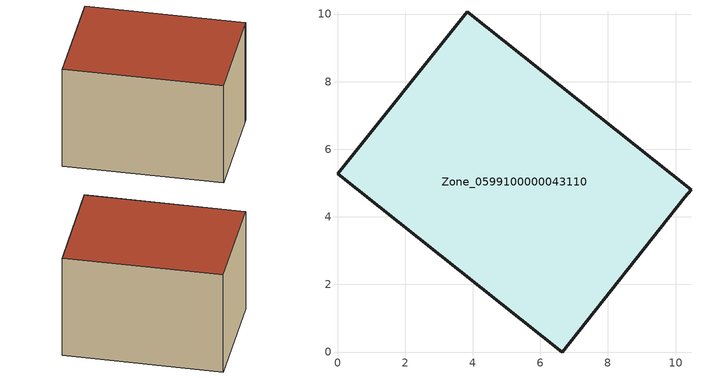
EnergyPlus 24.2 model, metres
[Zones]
Zone_0599100000043110
 floor ground (C_G): 3.84,10.06 10.46,4.8 10.27,4.58 6.65,0 0,5.28 z0.45
 wall outside (C_F): 6.65,0 10.27,4.58 10.46,4.8 3.84,10.06 0,5.28 6.65,0 z0.45:6.41
 roof outside (C_R): 10.46,4.8 3.84,10.06 0,5.28 6.65,0 10.27,4.58 z6.41
[BUILDING]
Pand.0599100000043110: North Axis=0; Terrain=City; Loads Convergence Tolerance Value=0.04; Temperature Convergence Tolerance Value=0.4; Solar Distribution=FullExterior; Maximum Number of Warmup Days=25; Minimum Number of Warmup Days=1
[Site:Location]
Rotterdam.The.Hague.AP_ZH_NLD Design_Conditions: Latitude=51.96; Longitude=4.45; Time Zone=1; Elevation=-4.5
[SITE:GROUNDTEMPERATURE:BUILDINGSURFACE]
18, 18, 18, 18, 18, 18, 18, 18, 18, 18, 18, 18
[MATERIAL] Thermal Absorptance=0.9; Solar Absorptance=0.7; Visible Absorptance=0.7
Name | Roughness | Thickness | Conductivity | Density | Specific Heat
G.TI.1946-1964 | MediumSmooth | 0.15 | 1 | 540 | 1210
F.TI.1946-1964 | Rough | 0.3 | 0.857143 | 1920 | 840
R.TI.1946-1964 | MediumRough | 0.2 | 0.277778 | 1500 | 1000
[CONSTRUCTION]
C_G: G.TI.1946-1964
C_F: F.TI.1946-1964
C_R: R.TI.1946-1964
[ZONE]
Zone_0599100000043110: Type=1; Multiplier=1; Ceiling Height=Autocalculate; Volume=Autocalculate; Floor Area=autocalculate; Part of Total Floor Area=Yes
[ZONEINFILTRATION:DESIGNFLOWRATE]
Infil_Zone_0599100000043110: Zone or ZoneList or Space or SpaceList=Zone_0599100000043110; Schedule=AlwaysOn; Design Flow Rate Calculation Method=Flow/Area; Flow Rate per Floor Area=0.003; Constant Term Coefficient=1; Temperature Term Coefficient=0; Velocity Term Coefficient=0; Velocity Squared Term Coefficient=0
[HVACTEMPLATE:ZONE:IDEALLOADSAIRSYSTEM]
Zone_0599100000043110: Maximum Heating Supply Air Temperature=50; Minimum Cooling Supply Air Temperature=13; Maximum Heating Supply Air Humidity Ratio=0.0156; Minimum Cooling Supply Air Humidity Ratio=0.0077; Heating Limit=NoLimit; Cooling Limit=NoLimit; Dehumidification Control Type=ConstantSensibleHeatRatio; Cooling Sensible Heat Ratio=0.7; Dehumidification Setpoint=60; Humidification Control Type=None; Humidification Setpoint=30; Outdoor Air Method=None; Outdoor Air Flow Rate per Person=0.00944; Outdoor Air Flow Rate per Zone Floor Area=0; Outdoor Air Flow Rate per Zone=0; Demand Controlled Ventilation Type=None; Outdoor Air Economizer Type=NoEconomizer; Heat Recovery Type=None; Sensible Heat Recovery Effectiveness=0.7; Latent Heat Recovery Effectiveness=0.65
[ZONECONTROL:THERMOSTAT]
ThermostatControl_Zone_0599100000043110: Zone or ZoneList=Zone_0599100000043110; Control Type Schedule=DualSetpointControlType; Control 1=Thermostat_Zone_0599100000043110; Temperature Difference Between Cutout And Setpoint=0
[THERMOSTATSETPOINT:DUALSETPOINT]
Thermostat_Zone_0599100000043110: Heating Setpoint Temperature Schedule=HeatingSetpoint_Zone_0599100000043110; Cooling Setpoint Temperature Schedule=CoolingSetpoint_Zone_0599100000043110
[SCHEDULE:COMPACT]
HeatingSetpoint_Zone_0599100000043110: Through: 12/31, For: AllDays, Until: 24:00, 21
CoolingSetpoint_Zone_0599100000043110: Through: 12/31, For: AllDays, Until: 24:00, 24
DualSetpointControlType: Through: 12/31, For: AllDays, Until: 24:00, 4
AlwaysOn: Through: 12/31, For: AllDays, Until: 24:00, 1
